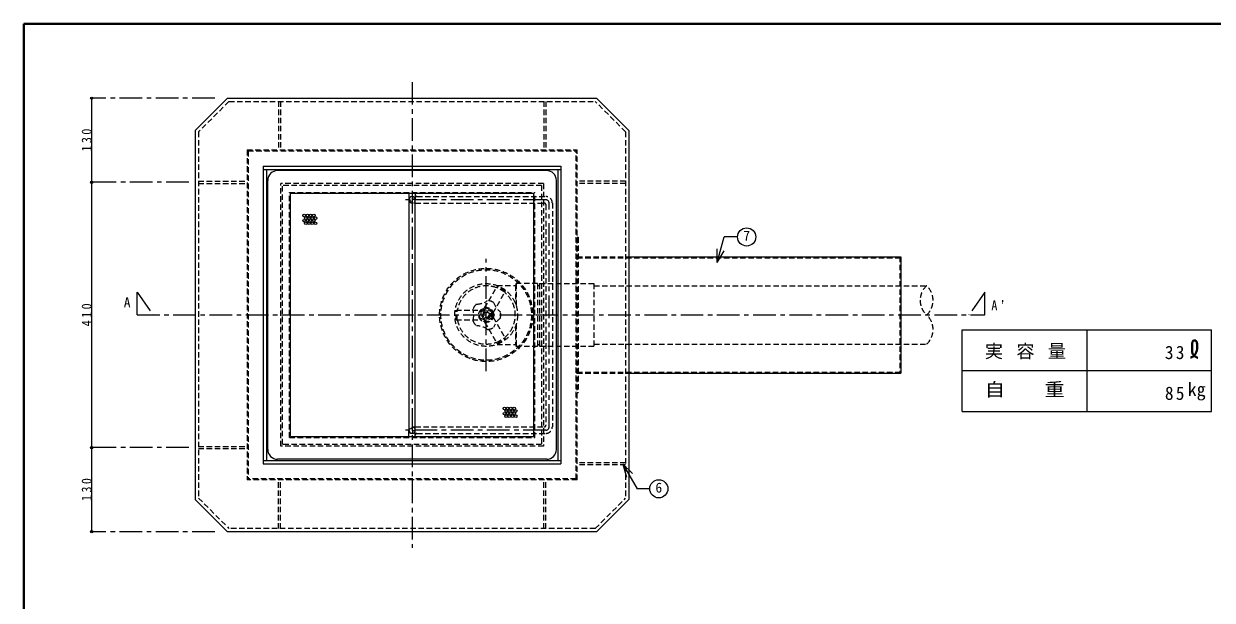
# Model space of a CAD drawing. Units: millimetres at full size, sheet at 1:7. Extents: x -1480 to 1355, y -979 to 988.
# Drawn here: x -1480 to 357, y 97 to 988 of the extents above; entities that cross this region are included whole.
import ezdxf
from ezdxf.enums import TextEntityAlignment as Align

# ---------------------------------------------------------------- set-up
doc = ezdxf.new("R2010")
doc.units = ezdxf.units.MM
doc.header["$LTSCALE"] = 7
doc.header["$PDMODE"] = 32
doc.header["$PDSIZE"] = 3.5
doc.linetypes.add('CHAIN1', pattern=[8, 5, -1, 1, -1])
doc.linetypes.add('DASHED1', pattern=[1.8, 1.2, -0.6])
doc.layers.add('0-0_ﾚｲﾔ1', color=4, linetype='Continuous', lineweight=9)
doc.styles.add('ＭＳ ゴシック', font='')
doc.styles.get('ＭＳ ゴシック').set_extended_font_data('MS Gothic')

msp = doc.modelspace()

# ---------------------------------------------------------------- linework, layer by layer
at = {"layer": '0-0_ﾚｲﾔ1', "color": 1, "lineweight": 40}
for p in [(-1479.745, -979.045), (1355.255, 987.955)]:
    msp.add_line(p, (-1479.745, 987.955), dxfattribs=at)
at = {"layer": '0-0_ﾚｲﾔ1', "linetype": 'CHAIN1'}
for p, q in [((-879.745, 897.955), (-879.745, 177.955)), ((-1184.745, 872.955), (-1374.745, 872.955)), ((-1224.745, 742.955), (-1374.745, 742.955)), ((-673.037, 715.955), (-894.745, 715.955)), ((-668.037, 364.955), (-668.037, 710.955)), ((-765.245, 450.955), (-765.245, 624.955)), ((-1304.745, 572.955), (-1279.745, 537.955)), ((-1304.745, 537.955), (-1304.745, 572.955)), ((5.255, 572.955), (-19.745, 537.955)), ((5.255, 537.955), (5.255, 572.955)), ((-1304.745, 537.955), (5.255, 537.955)), ((-673.037, 359.955), (-894.745, 359.955)), ((-1224.745, 332.955), (-1374.745, 332.955)), ((-1184.745, 202.955), (-1374.745, 202.955))]:
    msp.add_line(p, q, dxfattribs=at)
at = {"layer": '0-0_ﾚｲﾔ1'}
for p, q in [((-1374.745, 742.955), (-1374.745, 872.955)), ((-1374.745, 332.955), (-1374.745, 742.955)), ((-544.745, 447.955), (-124.745, 447.955)), ((-1374.745, 202.955), (-1374.745, 332.955))]:
    msp.add_line(p, q, dxfattribs=at)
at = {"layer": '0-0_ﾚｲﾔ1', "color": 5, "lineweight": 25}
for p, q in [((-1164.745, 872.955), (-1214.745, 822.955)), ((-1164.745, 872.955), (-594.745, 872.955)), ((-544.745, 822.955), (-594.745, 872.955)), ((-1214.745, 822.955), (-1214.745, 252.955)), ((-544.745, 822.955), (-544.745, 252.955)), ((-1109.745, 767.955), (-1109.745, 307.955)), ((-1109.745, 767.955), (-649.745, 767.955)), ((-1109.745, 762.955), (-649.745, 762.955)), ((-1104.745, 762.955), (-1104.745, 312.955)), ((-654.745, 762.955), (-654.745, 312.955)), ((-649.745, 767.955), (-649.745, 307.955)), ((-884.745, 715.955), (-884.745, 359.955)), ((-874.745, 359.955), (-874.745, 715.955)), ((-1109.745, 312.955), (-649.745, 312.955)), ((-1109.745, 307.955), (-649.745, 307.955)), ((-1214.745, 252.955), (-1164.745, 202.955)), ((-594.745, 202.955), (-544.745, 252.955)), ((-594.745, 202.955), (-1164.745, 202.955))]:
    msp.add_line(p, q, dxfattribs=at)
at = {"layer": '0-0_ﾚｲﾔ1', "linetype": 'DASHED1'}
for p, q in [((-1162.674, 867.955), (-1209.745, 820.883)), ((-1162.674, 867.955), (-596.816, 867.955)), ((-1086.345, 867.955), (-1086.345, 792.955)), ((-1083.145, 867.955), (-1083.145, 792.955)), ((-676.345, 867.955), (-676.345, 792.955)), ((-673.145, 867.955), (-673.145, 792.955)), ((-549.745, 820.883), (-596.816, 867.955)), ((-549.745, 820.883), (-549.745, 255.026)), ((-1134.745, 792.955), (-624.745, 792.955)), ((-1134.745, 792.955), (-1134.745, 282.955)), ((-1133.145, 791.355), (-626.345, 791.355)), ((-1133.145, 791.355), (-1133.145, 284.555)), ((-626.345, 284.555), (-626.345, 791.355)), ((-624.745, 282.955), (-624.745, 792.955)), ((-1209.745, 744.555), (-1134.745, 744.555)), ((-1209.745, 741.355), (-1134.745, 741.355)), ((-676.745, 740.955), (-1082.745, 740.955)), ((-1082.745, 334.955), (-1082.745, 740.955)), ((-676.745, 740.955), (-676.745, 334.955)), ((-549.745, 744.555), (-624.745, 744.555)), ((-549.745, 741.355), (-624.745, 741.355)), ((-1069.245, 727.455), (-690.245, 727.455)), ((-1069.245, 348.455), (-1069.245, 727.455)), ((-872.245, 720.955), (-673.037, 720.955)), ((-690.245, 348.455), (-690.245, 727.455)), ((-874.745, 710.955), (-675.537, 710.955)), ((-673.037, 708.455), (-673.037, 367.455)), ((-663.037, 710.955), (-663.037, 364.955)), ((-624.745, 657.955), (-623.145, 657.955)), ((-623.145, 657.955), (-623.145, 417.955)), ((-624.745, 627.955), (-544.745, 627.955)), ((-624.745, 626.355), (-126.345, 626.355)), ((-126.345, 627.955), (-126.345, 447.955)), ((-767.615, 548.849), (-748.49, 581.975)), ((-754.625, 541.349), (-735.5, 574.475)), ((-736.25, 573.176), (-749.24, 580.676)), ((-735.5, 574.475), (-748.49, 581.975)), ((-748.452, 583.455), (-719.745, 583.455)), ((-685.745, 586.455), (-718.745, 586.455)), ((-718.745, 586.455), (-718.745, 551.739)), ((-685.745, 586.455), (-685.745, 489.455)), ((-685.745, 583.455), (-682.745, 583.455)), ((-682.745, 586.455), (-682.745, 489.455)), ((-682.745, 586.455), (-598.745, 586.455)), ((-598.745, 586.455), (-598.745, 489.455)), ((-598.745, 582.955), (-84.745, 582.955)), ((-811.745, 545.455), (-773.495, 545.455)), ((-811.745, 530.455), (-811.745, 545.455)), ((-810.245, 530.455), (-810.245, 545.455)), ((-765.245, 547.481), (-773.495, 542.718)), ((-773.495, 545.455), (-773.495, 530.455)), ((-765.245, 528.428), (-773.495, 533.191)), ((-754.625, 541.349), (-767.615, 548.849)), ((-754.625, 534.56), (-767.615, 527.06)), ((-756.995, 542.718), (-756.995, 533.191)), ((-754.625, 534.56), (-735.5, 501.434)), ((-811.745, 530.455), (-773.495, 530.455)), ((-767.615, 527.06), (-748.49, 493.934)), ((-719.745, 521.162), (-719.745, 492.455)), ((-718.745, 524.17), (-718.745, 489.455)), ((-749.24, 495.233), (-736.25, 502.733)), ((-748.49, 493.934), (-735.5, 501.434)), ((-748.452, 492.455), (-719.745, 492.455)), ((-719.745, 492.455), (-718.745, 489.455)), ((-685.745, 489.455), (-718.745, 489.455)), ((-685.745, 492.455), (-682.745, 492.455)), ((-598.745, 489.455), (-682.745, 489.455)), ((-598.745, 492.955), (-84.745, 492.955)), ((-624.745, 449.555), (-126.345, 449.555)), ((-624.745, 447.955), (-544.745, 447.955)), ((-624.745, 417.955), (-623.145, 417.955)), ((-874.745, 364.955), (-675.537, 364.955)), ((-872.245, 354.955), (-673.037, 354.955)), ((-1209.745, 334.555), (-1134.745, 334.555)), ((-1209.745, 331.355), (-1134.745, 331.355)), ((-676.745, 334.955), (-1082.745, 334.955)), ((-1069.245, 348.455), (-690.245, 348.455)), ((-549.745, 309.555), (-624.745, 309.555)), ((-549.745, 306.355), (-624.745, 306.355)), ((-624.745, 282.955), (-1134.745, 282.955)), ((-626.345, 284.555), (-1133.145, 284.555)), ((-1086.345, 207.955), (-1086.345, 282.955)), ((-1083.145, 207.955), (-1083.145, 282.955)), ((-676.345, 207.955), (-676.345, 282.955)), ((-673.145, 207.955), (-673.145, 282.955)), ((-596.816, 207.955), (-549.745, 255.026)), ((-596.816, 207.955), (-1162.674, 207.955))]:
    msp.add_line(p, q, dxfattribs=at)
at = {"layer": '0-0_ﾚｲﾔ1', "color": 7, "lineweight": 18}
for p, q in [((-671.745, 760.955), (-1087.745, 760.955)), ((-1102.745, 329.955), (-1102.745, 745.955)), ((-656.745, 329.955), (-656.745, 745.955)), ((-1067.745, 725.955), (-691.745, 725.955)), ((-1067.745, 349.955), (-1067.745, 725.955)), ((-884.745, 725.955), (-884.745, 715.955)), ((-874.745, 725.955), (-874.745, 715.955)), ((-691.745, 349.955), (-691.745, 725.955)), ((-408.19, 618.962), (-397.598, 658.494)), ((-376.761, 658.494), (-397.598, 658.494)), ((-408.19, 618.962), (-408.19, 639.962)), ((-408.19, 618.962), (-397.69, 637.149)), ((-1067.745, 349.955), (-691.745, 349.955)), ((-884.745, 349.955), (-884.745, 359.955)), ((-874.745, 349.955), (-874.745, 359.955)), ((-671.745, 314.955), (-1087.745, 314.955)), ((-554.025, 307.635), (-539.176, 292.786)), ((-554.025, 307.635), (-548.59, 287.351)), ((-554.025, 307.635), (-531.91, 269.332)), ((-512.519, 269.332), (-531.91, 269.332))]:
    msp.add_line(p, q, dxfattribs=at)
at = {"layer": '0-0_ﾚｲﾔ1', "color": 7, "linetype": 'DASHED1', "lineweight": 18}
for p, q in [((-679.745, 737.955), (-1079.745, 737.955)), ((-1079.745, 337.955), (-1079.745, 737.955)), ((-679.745, 737.955), (-679.745, 337.955)), ((-679.745, 337.955), (-1079.745, 337.955))]:
    msp.add_line(p, q, dxfattribs=at)
at = {"layer": '0-0_ﾚｲﾔ1', "color": 3, "lineweight": 18}
for p, q in [((-29.745, 514.955), (355.255, 514.955)), ((-29.745, 388.955), (-29.745, 514.955)), ((162.755, 514.955), (162.755, 388.955)), ((355.255, 388.955), (355.255, 514.955)), ((-29.745, 451.955), (355.255, 451.955)), ((-29.745, 388.955), (355.255, 388.955))]:
    msp.add_line(p, q, dxfattribs=at)
at = {"layer": '0-0_ﾚｲﾔ1', "linetype": 'DASHED1'}
for points in [[(-1209.745, 820.883), (-1209.745, 255.026), (-1162.674, 207.955)], [(-718.745, 586.455), (-719.745, 583.455), (-719.745, 554.747)]]:
    msp.add_lwpolyline(points, dxfattribs=at)
at = {"layer": '0-0_ﾚｲﾔ1'}
msp.add_lwpolyline([(-544.745, 627.955), (-124.745, 627.955), (-124.745, 447.955)], dxfattribs=at)
at = {"layer": '0-0_ﾚｲﾔ1', "color": 1, "lineweight": 40}
for points in [[(322.87, 472.014), (323.437, 472.216), (324.407, 472.574), (325.357, 472.956), (326.273, 473.379), (327.142, 473.86), (327.95, 474.412), (328.386, 474.772), (328.748, 475.115), (329.325, 475.76), (329.85, 476.463), (330.329, 477.213), (330.768, 477.999), (331.173, 478.809), (331.395, 479.286), (331.614, 479.777), (331.97, 480.628), (332.295, 481.484), (332.586, 482.342), (332.839, 483.2), (333.049, 484.056), (333.15, 484.552), (333.246, 485.11), (333.366, 486.074), (333.436, 487.05), (333.465, 488.05), (333.46, 489.085), (333.429, 490.167), (333.401, 490.821), (333.355, 491.719), (333.226, 493.303), (332.985, 494.85), (332.58, 496.261), (331.956, 497.44), (331.059, 498.29), (330.392, 498.594), (330.145, 498.66), (329.696, 498.731), (329.229, 498.748), (328.759, 498.709)], [(328.759, 498.709), (328.301, 498.613), (327.868, 498.459), (327.634, 498.343), (327.288, 498.114), (326.783, 497.612), (326.384, 496.999), (326.077, 496.304), (325.851, 495.555), (325.693, 494.781), (325.628, 494.331), (325.565, 493.737), (325.514, 492.735), (325.515, 491.756), (325.548, 490.791), (325.591, 489.833), (325.623, 488.874), (325.628, 488.313), (325.61, 487.464), (325.532, 485.983), (325.442, 484.491), (325.397, 483.004), (325.451, 481.536), (325.662, 480.099), (325.879, 479.286), (326.012, 478.898), (326.286, 478.24), (326.612, 477.601), (326.984, 476.985), (327.4, 476.395), (327.855, 475.835), (328.135, 475.525), (328.348, 475.305), (328.726, 474.942), (329.121, 474.598), (329.53, 474.273), (329.952, 473.966), (330.386, 473.678), (330.643, 473.519), (330.98, 473.322)], [(330.98, 473.322), (331.572, 473.005), (332.177, 472.71), (332.792, 472.432), (333.414, 472.168), (334.04, 471.911), (334.404, 471.763)]]:
    msp.add_lwpolyline(points, dxfattribs=at)
at = {"layer": '0-0_ﾚｲﾔ1'}
for centre in [(-1046.477, 691.608), (-1046.477, 683.608), (-1043.977, 687.608), (-1043.977, 679.608), (-1041.477, 691.608), (-1041.477, 683.608), (-1038.977, 687.608), (-1038.977, 679.608), (-1036.477, 691.608), (-1036.477, 683.608), (-1033.977, 687.608), (-1033.977, 679.608), (-1031.477, 691.608), (-1031.477, 683.608), (-1028.977, 687.608), (-1028.977, 679.608), (-737.068, 393.472), (-737.068, 385.472), (-734.568, 389.472), (-732.068, 393.472), (-732.068, 385.472), (-729.568, 389.472), (-727.068, 393.472), (-727.068, 385.472), (-724.568, 389.472), (-722.068, 393.472), (-722.068, 385.472), (-719.568, 389.472), (-734.568, 381.472), (-729.568, 381.472), (-724.568, 381.472), (-719.568, 381.472)]:
    msp.add_circle(centre, 2, dxfattribs=at)
at = {"layer": '0-0_ﾚｲﾔ1', "color": 7, "lineweight": 18}
for centre in [(-362.761, 658.494), (-498.519, 269.332)]:
    msp.add_circle(centre, 14, dxfattribs=at)
at = {"layer": '0-0_ﾚｲﾔ1', "linetype": 'DASHED1'}
for radius in [72, 70, 48.5, 11.5, 10.5, 6.5, 5, 4]:
    msp.add_circle((-765.245, 537.955), radius, dxfattribs=at)
at = {"layer": '0-0_ﾚｲﾔ1', "color": 7, "lineweight": 18}
for centre, start, end in [((-1087.745, 745.955), 90, 180), ((-671.745, 745.955), 0, 90), ((-1087.745, 329.955), 180, 270), ((-671.745, 329.955), 270, 0)]:
    msp.add_arc(centre, 15, start, end, dxfattribs=at)
at = {"layer": '0-0_ﾚｲﾔ1', "linetype": 'DASHED1'}
for centre, radius, start, end in [((-874.745, 720.955), 10, 180, 270), ((-872.245, 723.455), 2.5, 180, 270), ((-673.037, 710.955), 10, 0, 90), ((-675.537, 708.455), 2.5, 0, 90), ((-765.245, 537.955), 45, 69.59407, 170.40593), ((-765.245, 537.955), 45, 309.59407, 50.40593), ((-64.433, 560.455), 30.312, 132.07502, 227.92498), ((-105.058, 560.455), 30.312, 312.07502, 47.92498), ((-765.245, 537.955), 22.5, 131.57818, 156.42182), ((-779.953, 583.219), 28.434, 269.5473, 306.4527), ((-765.245, 537.955), 22.5, 59.57818, 84.42182), ((-726.741, 565.929), 28.434, 197.5473, 234.4527), ((-812.839, 537.955), 28.434, 341.5473, 18.4527), ((-726.741, 509.98), 28.434, 125.5473, 162.4527), ((-765.245, 537.955), 22.5, 347.57818, 12.42182), ((-105.058, 515.455), 30.312, 312.07502, 47.92498), ((-765.245, 537.955), 45, 189.59407, 290.40593), ((-765.245, 537.955), 22.5, 203.57818, 228.42182), ((-779.953, 492.69), 28.434, 53.5473, 90.4527), ((-765.245, 537.955), 22.5, 275.57818, 300.42182), ((-675.537, 367.455), 2.5, 270, 0), ((-874.745, 354.955), 10, 90, 180), ((-872.245, 352.455), 2.5, 90, 180), ((-673.037, 364.955), 10, 270, 0)]:
    msp.add_arc(centre, radius, start, end, dxfattribs=at)
at = {"layer": '0-0_ﾚｲﾔ1', "color": 5, "lineweight": 25}
for centre, start, end in [((-879.745, 715.955), 0, 180), ((-879.745, 359.955), 180, 0)]:
    msp.add_arc(centre, 5, start, end, dxfattribs=at)
at = {"layer": '0-0_ﾚｲﾔ1', "linetype": 'CHAIN1'}
for centre, start, end in [((-874.745, 720.955), 180, 270), ((-673.037, 710.955), 0, 90), ((-874.745, 354.955), 90, 180), ((-673.037, 364.955), 270, 0)]:
    msp.add_arc(centre, 5, start, end, dxfattribs=at)
at = {"layer": '0-0_ﾚｲﾔ1', "color": 7, "linetype": 'DASHED1', "lineweight": 18}
for centre, start, end in [((-879.745, 715.955), 180, 0), ((-879.745, 359.955), 0, 180)]:
    msp.add_arc(centre, 5, start, end, dxfattribs=at)
at = {"layer": '0-0_ﾚｲﾔ1'}
for p in [(-1374.745, 872.955), (-1374.745, 742.955), (-1374.745, 332.955), (-1374.745, 202.955)]:
    msp.add_point(p, dxfattribs=at)

# ---------------------------------------------------------------- texts
at = {"layer": '0-0_ﾚｲﾔ1', "color": 7, "style": 'ＭＳ ゴシック'}
for s, height, p in [('7', 15.4, (-368.011, 647.994)), ('A', 15.4, (-1325.245, 544.955)), ('㎏', 20.53, (318.505, 406.455)), ('6', 15.4, (-503.769, 258.832))]:
    msp.add_text(s, height=height, dxfattribs=at).set_placement(p, align=Align.BOTTOM_LEFT)
at = {"layer": '0-0_ﾚｲﾔ1', "color": 7, "style": 'ＭＳ ゴシック', "width": 1.1}
msp.add_text('自\u3000\u3000重', height=20.53, dxfattribs=at).set_placement((5.255, 406.455), align=Align.BOTTOM_LEFT)
at = {"layer": '0-0_ﾚｲﾔ1', "color": 7, "char_height": 15.4, "attachment_point": 7, "rotation": 90, "style": 'ＭＳ ゴシック'}
for s, insert in [('\\T1.38;\\W0.9;130', (-1374.745, 790.455)), ('\\T1.38;\\W0.9;410', (-1374.745, 520.455)), ('\\T1.38;\\W0.9;130', (-1374.745, 250.455))]:
    msp.add_mtext(s, dxfattribs=dict(at, insert=insert))
at = {"layer": '0-0_ﾚｲﾔ1', "color": 7, "attachment_point": 7, "style": 'ＭＳ ゴシック'}
for s, insert, char_height in [("\\T1.36;\\W0.9;A'", (15.255, 544.955), 15.4), ('\\T1.16;実\\~容\\~量', (5.255, 469.455), 20.53), ('\\T1.27;\\W0.95;33', (283.505, 469.455), 20.53), ('\\T1.27;\\W0.95;85', (283.505, 406.455), 20.53)]:
    msp.add_mtext(s, dxfattribs=dict(at, insert=insert, char_height=char_height))

doc.saveas('drawing.dxf')
